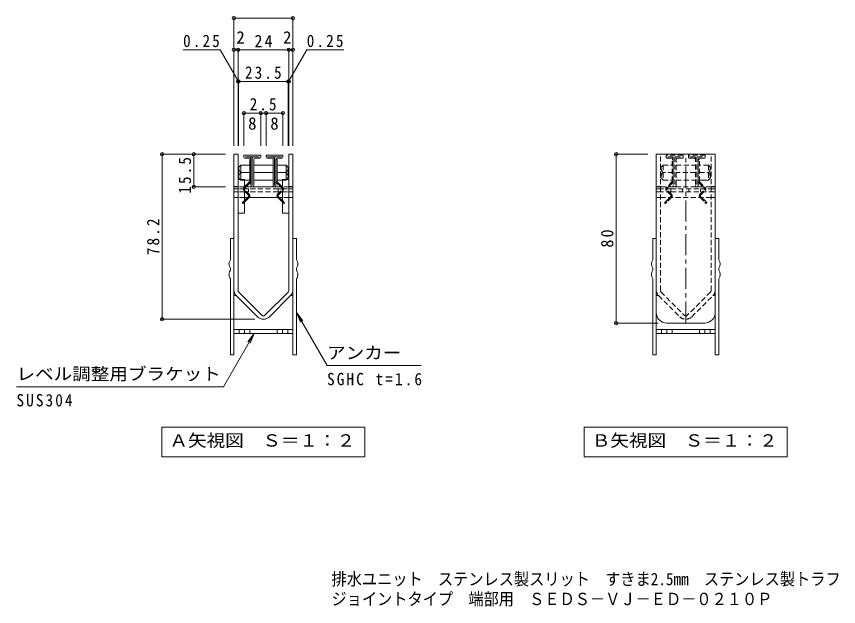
# Model space of a CAD drawing. Units: millimetres on the paper, enlarged 5 times, with parts at other scales. Extents: x -792 to 917, y -685 to 646.
# Drawn here: x -792 to 181, y -685 to 14 of the extents above; entities that cross this region are included whole.
import ezdxf
from ezdxf.enums import TextEntityAlignment as Align

# ---------------------------------------------------------------- set-up
doc = ezdxf.new("R2010")
doc.units = ezdxf.units.MM
doc.header["$LTSCALE"] = 5
doc.header["$PDMODE"] = 32
doc.header["$PDSIZE"] = 4
for name, pattern in [('CHAIN1', [8, 5, -1, 1, -1]), ('CHAIN2', [12, 9, -1, 1, -1]), ('DASHED1', [1.8, 1.2, -0.6])]:
    doc.linetypes.add(name, pattern=pattern)
for name, color, linetype, lineweight in [('D-0_通り芯', 4, 'Continuous', 9), ('D-1_躯体', 3, 'DASHED1', 9), ('D-2_仕上', 2, 'DASHED1', 9), ('D-3_寸法', 6, 'DASHED1', 9), ('D-4_文字', 7, 'Continuous', 9), ('D-5_建具', 7, 'Continuous', 9), ('D-6_間仕切', 134, 'Continuous', 5), ('D-7_木断面', 5, 'DASHED1', 5), ('D-8_ハッチ', 4, 'DASHED1', 9), ('D-A_インテリア', 1, 'Continuous', 5)]:
    doc.layers.add(name, color=color, linetype=linetype, lineweight=lineweight)
doc.layers.add('F-5_F-5ﾚｲﾔ', color=2, linetype='Continuous')
doc.styles.add('ＭＳ ゴシック', font='')
doc.styles.get('ＭＳ ゴシック').set_extended_font_data('MS Gothic')

msp = doc.modelspace()

# ---------------------------------------------------------------- linework, layer by layer
at = {"layer": 'D-0_通り芯'}
for p, q in [((-535, -309.594), (-535, -149.054)), ((-535, -149.054), (-530, -149.054)), ((-530, -310.614), (-530, -149.054)), ((-470, -310.597), (-470, -149.054)), ((-465, -149.054), (-470, -149.054)), ((-465, -309.562), (-465, -149.054)), ((-507.071, -341.633), (-532.071, -316.633)), ((-529.268, -312.365), (-501.768, -339.865)), ((-470.732, -312.365), (-498.232, -339.865)), ((-467.929, -316.633), (-492.929, -341.633))]:
    msp.add_line(p, q, dxfattribs=at)
at = {"layer": 'D-0_通り芯', "linetype": 'DASHED1'}
for p, q in [((-35, -309.562), (-35, -149.054)), ((-35, -149.054), (-30, -149.054)), ((-30, -310.597), (-30, -149.054)), ((35, -149.054), (30, -149.054)), ((30, -310.614), (30, -149.054)), ((35, -309.594), (35, -149.054)), ((-535, -187.429), (-530, -187.429)), ((-465, -187.429), (-470, -187.429)), ((-35, -187.429), (-30, -187.429)), ((35, -187.429), (30, -187.429)), ((-535, -200.304), (-530, -200.304)), ((-465, -200.304), (-470, -200.304)), ((-35, -200.304), (-30, -200.304)), ((35, -200.304), (30, -200.304)), ((-32.071, -316.633), (-7.071, -341.633)), ((-29.268, -312.365), (-1.768, -339.865)), ((29.268, -312.365), (1.768, -339.865)), ((7.071, -341.633), (32.071, -316.633))]:
    msp.add_line(p, q, dxfattribs=at)
at = {"layer": 'D-0_通り芯', "linetype": 'CHAIN1'}
msp.add_line((0, -348.704), (0, -149.054), dxfattribs=at)
at = {"layer": 'D-0_通り芯'}
for centre, radius, start, end in [((-525, -309.562), 10, 180.18397, 225), ((-527.5, -310.598), 2.5, 180.36794, 225), ((-472.5, -310.597), 2.5, 315, 0), ((-475, -309.562), 10, 315, 0), ((-500, -338.098), 2.5, 225, 315), ((-500, -334.562), 10, 225, 315)]:
    msp.add_arc(centre, radius, start, end, dxfattribs=at)
at = {"layer": 'D-0_通り芯', "linetype": 'DASHED1'}
for centre, radius, start, end in [((-25, -309.562), 10, 180, 225), ((-27.5, -310.597), 2.5, 180, 225), ((27.5, -310.598), 2.5, 315, 359.63206), ((25, -309.562), 10, 315, 359.81603), ((0, -338.098), 2.5, 225, 315), ((0, -334.562), 10, 225, 315)]:
    msp.add_arc(centre, radius, start, end, dxfattribs=at)
at = {"layer": 'D-1_躯体'}
for p, q in [((-530, -187.804), (-535, -187.804)), ((-522.5, -187.804), (-530, -187.804)), ((-470, -187.804), (-477.5, -187.804)), ((-470, -187.804), (-465, -187.804)), ((-30, -187.804), (-35, -187.804)), ((-30, -187.804), (30, -187.804)), ((30, -187.804), (35, -187.804)), ((-522.5, -200.304), (-530, -200.304)), ((-470, -200.304), (-477.5, -200.304)), ((-30, -200.304), (30, -200.304))]:
    msp.add_line(p, q, dxfattribs=at)
at = {"layer": 'D-1_躯体', "linetype": 'Continuous'}
for p, q in [((-477.5, -187.804), (-522.5, -187.804)), ((-477.5, -200.304), (-522.5, -200.304))]:
    msp.add_line(p, q, dxfattribs=at)
at = {"layer": 'D-2_仕上', "linetype": 'Continuous'}
for p, q in [((-523.125, -150.554), (-523.125, -152.554)), ((-503.375, -150.304), (-522.875, -150.304)), ((-521.875, -153.804), (-516.125, -153.804)), ((-521.375, -152.054), (-504.875, -152.054)), ((-514.875, -152.054), (-514.875, -186.054)), ((-513.125, -152.054), (-513.125, -186.054)), ((-511.375, -186.054), (-511.375, -155.054)), ((-510.125, -153.804), (-504.375, -153.804)), ((-503.125, -152.554), (-503.125, -150.554)), ((-496.875, -150.554), (-496.875, -152.554)), ((-477.125, -150.304), (-496.625, -150.304)), ((-495.625, -153.804), (-489.875, -153.804)), ((-495.125, -152.054), (-478.625, -152.054)), ((-488.625, -152.054), (-488.625, -186.054)), ((-486.875, -152.054), (-486.875, -186.054)), ((-485.125, -186.054), (-485.125, -155.054)), ((-483.875, -153.804), (-478.125, -153.804)), ((-476.875, -152.554), (-476.875, -150.554))]:
    msp.add_line(p, q, dxfattribs=at)
at = {"layer": 'D-2_仕上'}
for p, q in [((-23.125, -150.554), (-23.125, -152.554)), ((-3.375, -150.304), (-22.875, -150.304)), ((-21.875, -153.804), (-16.125, -153.804)), ((-21.375, -152.054), (-4.875, -152.054)), ((-14.875, -152.054), (-14.875, -186.054)), ((-13.125, -152.054), (-13.125, -186.054)), ((-11.375, -186.054), (-11.375, -155.054)), ((-10.125, -153.804), (-4.375, -153.804)), ((-3.125, -152.554), (-3.125, -150.554)), ((3.125, -150.554), (3.125, -152.554)), ((22.875, -150.304), (3.375, -150.304)), ((4.375, -153.804), (10.125, -153.804)), ((4.875, -152.054), (21.375, -152.054)), ((11.375, -152.054), (11.375, -186.054)), ((13.125, -152.054), (13.125, -186.054)), ((14.875, -186.054), (14.875, -155.054)), ((16.125, -153.804), (21.875, -153.804)), ((23.125, -152.554), (23.125, -150.554))]:
    msp.add_line(p, q, dxfattribs=at)
at = {"layer": 'D-2_仕上', "color": 3, "linetype": 'Continuous'}
for p, q in [((-529.375, -164.929), (-526.875, -161.965)), ((-529.375, -176.679), (-529.375, -164.929)), ((-526.875, -161.965), (-526.875, -178.867)), ((-526.875, -161.965), (-516.125, -161.965)), ((-511.375, -161.965), (-488.625, -161.965)), ((-473.125, -161.965), (-483.875, -161.965)), ((-473.125, -161.965), (-473.125, -178.867)), ((-470.625, -164.929), (-473.125, -161.965)), ((-470.625, -176.679), (-470.625, -164.929)), ((-514.875, -170.804), (-526.875, -170.804)), ((-488.625, -170.804), (-511.375, -170.804)), ((-483.875, -170.804), (-473.125, -170.804)), ((-529.375, -176.679), (-527.53, -178.867)), ((-522.5, -179.643), (-516.125, -179.643)), ((-511.375, -179.643), (-488.625, -179.643)), ((-477.5, -179.643), (-483.875, -179.643)), ((-470.625, -176.679), (-472.47, -178.867))]:
    msp.add_line(p, q, dxfattribs=at)
at = {"layer": 'D-2_仕上', "color": 3}
for p, q in [((-29.375, -164.929), (-26.875, -161.965)), ((-29.375, -176.679), (-29.375, -164.929)), ((-26.875, -161.965), (-26.875, -178.867)), ((-26.875, -161.965), (-16.125, -161.965)), ((-11.375, -161.965), (11.375, -161.965)), ((26.875, -161.965), (16.125, -161.965)), ((26.875, -161.965), (26.875, -178.867)), ((29.375, -164.929), (26.875, -161.965)), ((29.375, -176.679), (29.375, -164.929)), ((-14.875, -170.804), (-26.875, -170.804)), ((11.375, -170.804), (-11.375, -170.804)), ((16.125, -170.804), (26.875, -170.804)), ((-527.53, -178.867), (-526.875, -179.643)), ((-526.875, -178.867), (-526.875, -179.643)), ((-526.875, -179.643), (-522.5, -179.643)), ((-472.47, -178.867), (-473.125, -179.643)), ((-29.375, -176.679), (-27.53, -178.867)), ((-27.53, -178.867), (-26.875, -179.643)), ((-26.875, -178.867), (-26.875, -179.643)), ((-26.875, -179.643), (-16.125, -179.643)), ((-11.375, -179.643), (11.375, -179.643)), ((22.5, -179.643), (16.125, -179.643)), ((27.53, -178.867), (26.875, -179.643)), ((29.375, -176.679), (27.53, -178.867))]:
    msp.add_line(p, q, dxfattribs=at)
for points in [[(-473.125, -178.867), (-473.125, -179.643), (-477.5, -179.643)], [(26.875, -178.867), (26.875, -179.643), (22.5, -179.643)]]:
    msp.add_lwpolyline(points, dxfattribs=at)
at = {"layer": 'D-2_仕上', "linetype": 'Continuous'}
for centre, radius, start, end in [((-522.875, -150.554), 0.25, 90, 180), ((-521.875, -152.554), 1.25, 180, 270), ((-516.125, -155.054), 1.25, 0, 90), ((-511.375, -153.804), 1.75, 89.99998, 180), ((-510.125, -155.054), 1.25, 90, 180), ((-504.375, -152.554), 1.25, 270, 0), ((-503.375, -150.554), 0.25, 0, 90), ((-496.625, -150.554), 0.25, 90, 180), ((-495.625, -152.554), 1.25, 180, 270), ((-489.875, -155.054), 1.25, 0, 90), ((-485.125, -153.804), 1.75, 89.99998, 180), ((-483.875, -155.054), 1.25, 90, 180), ((-478.125, -152.554), 1.25, 270, 0), ((-477.125, -150.554), 0.25, 0, 90), ((-513.125, -186.054), 1.75, 179.99998, 0), ((-486.875, -186.054), 1.75, 179.99998, 0)]:
    msp.add_arc(centre, radius, start, end, dxfattribs=at)
at = {"layer": 'D-2_仕上'}
for centre, radius, start, end in [((-22.875, -150.554), 0.25, 90, 180), ((-21.875, -152.554), 1.25, 180, 270), ((-16.125, -155.054), 1.25, 0, 90), ((-11.375, -153.804), 1.75, 89.99998, 180), ((-10.125, -155.054), 1.25, 90, 180), ((-4.375, -152.554), 1.25, 270, 0), ((-3.375, -150.554), 0.25, 0, 90), ((3.375, -150.554), 0.25, 90, 180), ((4.375, -152.554), 1.25, 180, 270), ((10.125, -155.054), 1.25, 0, 90), ((14.875, -153.804), 1.75, 89.99998, 180), ((16.125, -155.054), 1.25, 90, 180), ((21.875, -152.554), 1.25, 270, 0), ((22.875, -150.554), 0.25, 0, 90), ((-13.125, -186.054), 1.75, 179.99998, 0), ((13.125, -186.054), 1.75, 179.99998, 0)]:
    msp.add_arc(centre, radius, start, end, dxfattribs=at)
at = {"layer": 'D-2_仕上', "color": 3, "linetype": 'Continuous'}
for centre, start, end in [((-520.91, -164.797), 180.89706, 225.20555), ((-479.09, -164.797), 314.79445, 359.10294), ((-520.91, -176.812), 134.79445, 179.10294), ((-479.09, -176.812), 0.89706, 45.20555)]:
    msp.add_arc(centre, 8.466, start, end, dxfattribs=at)
at = {"layer": 'D-2_仕上', "color": 3}
for centre, start, end in [((-20.91, -164.797), 180.89706, 225.20555), ((20.91, -164.797), 314.79445, 359.10294), ((-20.91, -176.812), 134.79445, 179.10294), ((20.91, -176.812), 0.89706, 45.20555)]:
    msp.add_arc(centre, 8.466, start, end, dxfattribs=at)
at = {"layer": 'D-3_寸法', "linetype": 'Continuous'}
for p, q in [((-535, -316.554), (-532.15, -316.554)), ((-467.851, -316.554), (-465, -316.554)), ((-465, -356.554), (-535, -356.554)), ((35, -356.554), (-35, -356.554)), ((-465, -361.554), (-535, -361.554)), ((35, -361.554), (-35, -361.554))]:
    msp.add_line(p, q, dxfattribs=at)
at = {"layer": 'D-3_寸法'}
for p, q in [((-35, -316.554), (-32.15, -316.554)), ((32.149, -316.554), (35, -316.554)), ((-528.75, -356.554), (-528.75, -361.554)), ((-516.25, -356.554), (-516.25, -361.554)), ((-483.75, -356.554), (-483.75, -361.554)), ((-471.25, -356.554), (-471.25, -361.554)), ((-28.75, -356.554), (-28.75, -361.554)), ((-16.25, -356.554), (-16.25, -361.554)), ((16.25, -356.554), (16.25, -361.554)), ((28.75, -356.554), (28.75, -361.554))]:
    msp.add_line(p, q, dxfattribs=at)
at = {"layer": 'D-3_寸法', "linetype": 'CHAIN2'}
for p, q in [((-522.5, -356.554), (-522.5, -361.554)), ((-477.5, -356.554), (-477.5, -361.554)), ((-22.5, -356.554), (-22.5, -361.554)), ((22.5, -356.554), (22.5, -361.554))]:
    msp.add_line(p, q, dxfattribs=at)
at = {"layer": 'D-4_文字'}
for p, q in [((-535, 13.696), (-535, -139.054)), ((-535, 12.196), (-465, 12.196)), ((-465, 13.696), (-465, -139.054)), ((-595.088, -25.304), (-551.338, -25.304)), ((-529.687, -62.804), (-551.338, -25.304)), ((-535, -25.304), (-530, -25.304)), ((-530, -23.804), (-530, -139.054)), ((-530, -25.304), (-470, -25.304)), ((-470.312, -62.804), (-448.662, -25.304)), ((-470, -23.804), (-470, -139.054)), ((-470, -25.304), (-465, -25.304)), ((-448.662, -25.304), (-404.912, -25.304)), ((-530, -62.804), (-529.375, -62.804)), ((-529.375, -61.304), (-529.375, -139.054)), ((-529.375, -62.804), (-470.625, -62.804)), ((-470.625, -61.304), (-470.625, -139.054)), ((-470.625, -62.804), (-470, -62.804)), ((-523.125, -98.804), (-523.125, -139.054)), ((-523.125, -100.304), (-503.125, -100.304)), ((-503.125, -98.804), (-503.125, -139.054)), ((-503.125, -100.304), (-496.875, -100.304)), ((-496.875, -98.804), (-496.875, -139.054)), ((-496.875, -100.304), (-476.875, -100.304)), ((-476.875, -98.804), (-476.875, -139.054)), ((-621.5, -149.054), (-545, -149.054)), ((-620, -149.054), (-620, -344.562)), ((-582.5, -149.054), (-582.5, -187.804)), ((-84, -149.054), (-45, -149.054)), ((-82.5, -149.054), (-82.5, -349.054)), ((-584, -187.804), (-545, -187.804)), ((-621.5, -344.562), (-510, -344.562)), ((-84, -349.054), (-32.5, -349.054))]:
    msp.add_line(p, q, dxfattribs=at)
for p in [(-535, 12.196), (-465, 12.196), (-535, -25.304), (-530, -25.304), (-470, -25.304), (-465, -25.304), (-530, -62.804), (-529.375, -62.804), (-470.625, -62.804), (-470, -62.804), (-523.125, -100.304), (-503.125, -100.304), (-496.875, -100.304), (-476.875, -100.304), (-620, -149.054), (-582.5, -149.054), (-82.5, -149.054), (-582.5, -187.804), (-620, -344.562), (-82.5, -349.054)]:
    msp.add_point(p, dxfattribs=at)
at = {"layer": 'D-5_建具'}
for p, q in [((-461, -336.554), (-456.216, -348.103)), ((-511.011, -361.554), (-518.621, -371.471)), ((-424.633, -399.544), (-313.383, -399.544)), ((-547.378, -424.544), (-792.378, -424.544)), ((-620.25, -472.419), (-379.75, -472.419)), ((-620.25, -472.419), (-620.25, -507.419)), ((-379.75, -472.419), (-379.75, -507.419)), ((-120.25, -472.419), (120.25, -472.419)), ((-120.25, -472.419), (-120.25, -507.419)), ((120.25, -472.419), (120.25, -507.419)), ((-620.25, -507.419), (-379.75, -507.419)), ((-120.25, -507.419), (120.25, -507.419))]:
    msp.add_line(p, q, dxfattribs=at)
for points in [[(-424.633, -399.544), (-461, -336.554), (-453.39, -346.471)], [(-547.378, -424.544), (-511.011, -361.554), (-515.795, -373.103)]]:
    msp.add_lwpolyline(points, dxfattribs=at)
at = {"layer": 'D-6_間仕切', "color": 2, "lineweight": 9}
for p, q in [((35, -149.054), (-35, -149.054)), ((-35, -336.554), (-35, -149.054)), ((35, -336.554), (35, -149.054)), ((-22.5, -349.054), (22.5, -349.054))]:
    msp.add_line(p, q, dxfattribs=at)
at = {"layer": 'D-6_間仕切'}
for p, q in [((-530, -178.867), (-522.5, -178.867)), ((-522.5, -218.867), (-522.5, -178.867)), ((-470, -178.867), (-477.5, -178.867)), ((-477.5, -218.867), (-477.5, -178.867)), ((-530, -218.867), (-522.5, -218.867)), ((-470, -218.867), (-477.5, -218.867))]:
    msp.add_line(p, q, dxfattribs=at)
at = {"layer": 'D-6_間仕切', "color": 2, "lineweight": 9}
for centre, start, end in [((-22.5, -336.554), 180, 270), ((22.5, -336.554), 270, 0)]:
    msp.add_arc(centre, 12.5, start, end, dxfattribs=at)
at = {"layer": 'D-7_木断面'}
for p, q in [((-530, -190.054), (-535, -190.054)), ((-530, -193.804), (-535, -193.804)), ((-522.5, -190.054), (-530, -190.054)), ((-522.5, -193.804), (-530, -193.804)), ((-517.5, -190.054), (-522.5, -190.054)), ((-482.5, -190.054), (-517.5, -190.054)), ((-482.5, -193.804), (-517.5, -193.804)), ((-482.5, -190.054), (-477.5, -190.054)), ((-482.5, -190.054), (-482.5, -193.804)), ((-482.5, -193.804), (-477.5, -193.804)), ((-477.5, -190.054), (-470, -190.054)), ((-470, -190.054), (-465, -190.054)), ((-30, -190.054), (-35, -190.054)), ((-30, -193.804), (-35, -193.804)), ((-17.5, -190.054), (-30, -190.054)), ((-17.5, -193.804), (-30, -193.804)), ((-17.5, -190.054), (17.5, -190.054)), ((-17.5, -190.054), (-17.5, -193.804)), ((-17.5, -193.804), (30, -193.804)), ((-3.75, -190.054), (-3.75, -193.804)), ((3.75, -190.054), (3.75, -193.804)), ((17.5, -190.054), (30, -190.054)), ((17.5, -190.054), (17.5, -193.804)), ((30, -190.054), (35, -190.054)), ((30, -193.804), (35, -193.804))]:
    msp.add_line(p, q, dxfattribs=at)
for points in [[(-517.5, -190.054), (-517.5, -193.804), (-522.5, -193.804)], [(-477.5, -193.804), (-470, -193.804), (-465, -193.804)]]:
    msp.add_lwpolyline(points, dxfattribs=at)
at = {"layer": 'D-8_ハッチ', "linetype": 'Continuous'}
for p, q in [((-516.125, -181.385), (-516.125, -155.304)), ((-516.125, -155.304), (-514.875, -155.304)), ((-514.875, -181.126), (-514.875, -155.304)), ((-483.875, -155.304), (-485.125, -155.304)), ((-485.125, -181.126), (-485.125, -155.304)), ((-483.875, -181.385), (-483.875, -155.304)), ((-516.308, -181.827), (-522.286, -187.804)), ((-515.607, -182.894), (-520.518, -187.804)), ((-484.393, -182.894), (-479.482, -187.804)), ((-483.692, -181.827), (-477.714, -187.804)), ((-517.018, -200.304), (-522.5, -205.786)), ((-518.786, -200.304), (-522.5, -204.019)), ((-482.982, -200.304), (-477.5, -205.786)), ((-481.214, -200.304), (-477.5, -204.019))]:
    msp.add_line(p, q, dxfattribs=at)
at = {"layer": 'D-8_ハッチ'}
for p, q in [((-16.125, -181.385), (-16.125, -155.304)), ((-16.125, -155.304), (-14.875, -155.304)), ((-14.875, -181.126), (-14.875, -155.304)), ((16.125, -155.304), (14.875, -155.304)), ((14.875, -181.126), (14.875, -155.304)), ((16.125, -181.385), (16.125, -155.304)), ((-16.308, -181.827), (-22.286, -187.804)), ((-15.607, -182.894), (-20.518, -187.804)), ((15.607, -182.894), (20.518, -187.804)), ((16.308, -181.827), (22.286, -187.804)), ((-522.328, -187.846), (-523.018, -188.537)), ((-517.228, -197.862), (-523.018, -192.072)), ((-520.601, -187.887), (-522.134, -189.42)), ((-516.786, -196.537), (-522.134, -191.188)), ((-483.214, -196.537), (-477.866, -191.188)), ((-482.772, -197.862), (-476.982, -192.072)), ((-479.399, -187.887), (-477.866, -189.42)), ((-477.672, -187.846), (-476.982, -188.537)), ((-22.328, -187.846), (-23.018, -188.537)), ((-17.228, -197.862), (-23.018, -192.072)), ((-20.601, -187.887), (-22.134, -189.42)), ((-16.786, -196.537), (-22.134, -191.188)), ((16.786, -196.537), (22.134, -191.188)), ((17.228, -197.862), (23.018, -192.072)), ((20.601, -187.887), (22.134, -189.42)), ((22.328, -187.846), (23.018, -188.537)), ((-522.5, -204.019), (-524.997, -206.515)), ((-517.228, -198.746), (-518.786, -200.304)), ((-516.786, -200.072), (-517.018, -200.304)), ((-483.214, -200.072), (-482.982, -200.304)), ((-482.772, -198.746), (-481.214, -200.304)), ((-477.5, -204.019), (-475.003, -206.515)), ((-22.5, -204.019), (-24.997, -206.515)), ((-17.018, -200.304), (-22.5, -205.786)), ((-18.786, -200.304), (-22.5, -204.019)), ((-17.228, -198.746), (-18.786, -200.304)), ((-16.786, -200.072), (-17.018, -200.304)), ((16.786, -200.072), (17.018, -200.304)), ((17.018, -200.304), (22.5, -205.786)), ((17.228, -198.746), (18.786, -200.304)), ((18.786, -200.304), (22.5, -204.019)), ((22.5, -204.019), (24.997, -206.515))]:
    msp.add_line(p, q, dxfattribs=at)
for points in [[(-522.5, -205.786), (-524.113, -207.399), (-524.997, -206.515)], [(-477.5, -205.786), (-475.887, -207.399), (-475.003, -206.515)], [(-22.5, -205.786), (-24.113, -207.399), (-24.997, -206.515)], [(22.5, -205.786), (24.113, -207.399), (24.997, -206.515)]]:
    msp.add_lwpolyline(points, dxfattribs=at)
at = {"layer": 'D-8_ハッチ', "linetype": 'Continuous'}
for centre, radius, start, end in [((-516.75, -181.385), 0.625, 315, 0), ((-517.375, -181.126), 2.5, 315, 0), ((-482.625, -181.126), 2.5, 180, 225), ((-483.25, -181.385), 0.625, 180, 225)]:
    msp.add_arc(centre, radius, start, end, dxfattribs=at)
at = {"layer": 'D-8_ハッチ'}
for centre, radius, start, end in [((-16.75, -181.385), 0.625, 315, 0), ((-17.375, -181.126), 2.5, 315, 0), ((17.375, -181.126), 2.5, 180, 225), ((16.75, -181.385), 0.625, 180, 225), ((-521.25, -190.304), 2.5, 135, 225), ((-521.25, -190.304), 1.25, 135, 225), ((-478.75, -190.304), 1.25, 315, 45), ((-478.75, -190.304), 2.5, 315, 45), ((-21.25, -190.304), 2.5, 135, 225), ((-21.25, -190.304), 1.25, 135, 225), ((21.25, -190.304), 1.25, 315, 45), ((21.25, -190.304), 2.5, 315, 45), ((-517.67, -198.304), 0.625, 315, 45), ((-518.553, -198.304), 2.5, 315, 45), ((-481.447, -198.304), 2.5, 135, 225), ((-482.33, -198.304), 0.625, 135, 225), ((-17.67, -198.304), 0.625, 315, 45), ((-18.553, -198.304), 2.5, 315, 45), ((18.553, -198.304), 2.5, 135, 225), ((17.67, -198.304), 0.625, 135, 225)]:
    msp.add_arc(centre, radius, start, end, dxfattribs=at)
at = {"layer": 'D-A_インテリア'}
for p, q in [((-539, -249.054), (-539, -262.054)), ((-535, -249.054), (-539, -249.054)), ((-465, -249.054), (-461, -249.054)), ((-461, -249.054), (-461, -262.054)), ((-39, -249.054), (-39, -262.054)), ((-35, -249.054), (-39, -249.054)), ((-35, -249.054), (-35, -262.054)), ((35, -249.054), (35, -262.054)), ((35, -249.054), (39, -249.054)), ((39, -249.054), (39, -262.054)), ((-539, -262.054), (-539, -274.054)), ((-461, -262.054), (-461, -274.054)), ((-39, -262.054), (-39, -274.054)), ((-35, -262.054), (-35, -386.554)), ((35, -262.054), (35, -386.554)), ((39, -262.054), (39, -274.054)), ((-539, -284.054), (-539, -286.554)), ((-461, -284.054), (-461, -286.554)), ((-39, -284.054), (-39, -286.554)), ((39, -284.054), (39, -286.554)), ((-539, -296.554), (-539, -386.554)), ((-535, -294.054), (-535, -386.554)), ((-465, -294.054), (-465, -386.554)), ((-461, -296.554), (-461, -386.554)), ((-39, -296.554), (-39, -386.554)), ((39, -296.554), (39, -386.554)), ((-535, -386.554), (-539, -386.554)), ((-465, -386.554), (-461, -386.554)), ((-35, -386.554), (-39, -386.554)), ((35, -386.554), (39, -386.554))]:
    msp.add_line(p, q, dxfattribs=at)
at = {"layer": 'D-A_インテリア', "linetype": 'DASHED1'}
for p, q in [((-535, -249.054), (-535, -262.054)), ((-465, -249.054), (-465, -262.054)), ((-535, -262.054), (-535, -294.054)), ((-465, -262.054), (-465, -294.054))]:
    msp.add_line(p, q, dxfattribs=at)
at = {"layer": 'D-A_インテリア'}
for centre, start, end in [((-532.732, -279.054), 141.41991, 218.58009), ((-467.268, -279.054), 321.41991, 38.58009), ((-32.732, -279.054), 141.41991, 218.58009), ((32.732, -279.054), 321.41991, 38.58009), ((-532.732, -291.554), 141.41991, 198.16798), ((-467.268, -291.554), 341.83202, 38.58009), ((-32.732, -291.554), 141.41991, 218.58009), ((32.732, -291.554), 321.41991, 38.58009), ((-532.732, -291.554), 198.16798, 218.58009), ((-467.268, -291.554), 321.41991, 341.83202)]:
    msp.add_arc(centre, 8.018, start, end, dxfattribs=at)

# ---------------------------------------------------------------- texts
at = {"layer": 'D-4_文字', "color": 2, "style": 'ＭＳ ゴシック'}
for s, p in [('2', (-532.077, -22.304)), ('2', (-476.719, -22.304)), ('8', (-518.125, -124.315)), ('8', (-491.875, -124.315))]:
    msp.add_text(s, height=14.66, dxfattribs=at).set_placement(p, align=Align.BOTTOM_LEFT)
at = {"layer": 'D-4_文字', "color": 2, "char_height": 14.66, "attachment_point": 7, "style": 'ＭＳ ゴシック'}
for s, insert in [('\\T1.28;\\W0.9;0.25', (-595.088, -22.304)), ('\\T1.27;\\W0.95;24', (-510.625, -22.304)), ('\\T1.28;\\W0.9;0.25', (-448.662, -22.304)), ('\\T1.28;\\W0.9;23.5', (-521.875, -59.804)), ('\\T1.27;\\W0.9;2.5', (-516.25, -97.304))]:
    msp.add_mtext(s, dxfattribs=dict(at, insert=insert))
at = {"layer": 'D-4_文字', "color": 2, "char_height": 14.66, "attachment_point": 7, "rotation": 90, "style": 'ＭＳ ゴシック'}
for s, insert in [('\\T1.28;\\W0.9;15.5', (-585.5, -195.88)), ('\\T1.28;\\W0.9;78.2', (-623, -268.683)), ('\\T1.27;\\W0.95;80', (-85.5, -259.679))]:
    msp.add_mtext(s, dxfattribs=dict(at, insert=insert))
at = {"layer": 'D-5_建具', "color": 2, "style": 'ＭＳ ゴシック', "width": 1.1}
for s, p in [('アンカー', (-424.633, -396.044)), ('レベル調整用ブラケット', (-792.378, -421.044)), ('Ａ矢視図\u3000Ｓ＝１：２', (-611.25, -499.919)), ('Ｂ矢視図\u3000Ｓ＝１：２', (-111.25, -499.919))]:
    msp.add_text(s, height=14.66, dxfattribs=at).set_placement(p, align=Align.BOTTOM_LEFT)
at = {"layer": 'D-5_建具', "color": 2, "char_height": 14.66, "attachment_point": 7, "style": 'ＭＳ ゴシック'}
for s, insert in [('\\T1.28;\\W0.9;SGHC\\~t=1.6', (-424.633, -423.044)), ('\\T1.28;\\W0.9;SUS304', (-792.378, -448.044))]:
    msp.add_mtext(s, dxfattribs=dict(at, insert=insert))
at = {"layer": 'F-5_F-5ﾚｲﾔ', "style": 'ＭＳ ゴシック', "width": 0.9}
for s, p in [('排水ユニット\u3000ステンレス製スリット\u3000すきま2.5mm\u3000ステンレス製トラフ', (-419.373, -664.077)), ('ジョイントタイプ\u3000端部用\u3000ＳＥＤＳ－ＶＪ－ＥＤ－０２１０Ｐ', (-419.373, -687.683))]:
    msp.add_text(s, height=14.66, dxfattribs=at).set_placement(p, align=Align.BOTTOM_LEFT)

doc.saveas('drawing.dxf')
